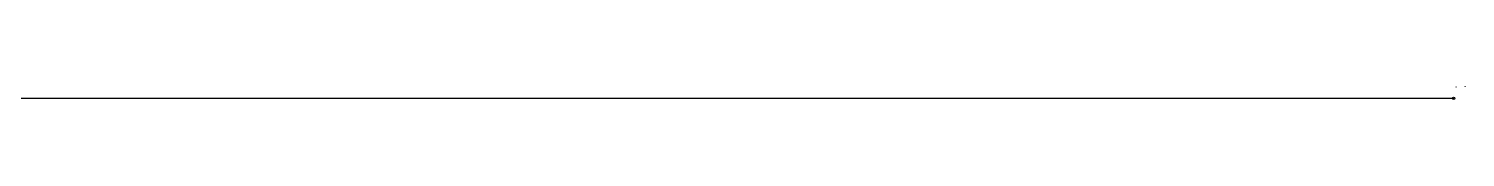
# Model space of a CAD drawing. Header units: millimetres. Extents: x 4 to 83686, y -18920 to 13991.
# Drawn here: x 71184 to 83686, y -5429 to -5318 of the extents above; entities that cross this region are included whole.
import ezdxf

# ---------------------------------------------------------------- set-up
doc = ezdxf.new("R2010")
doc.units = ezdxf.units.MM
doc.header["$PDMODE"] = 35
doc.header["$PDSIZE"] = -2.5
doc.linetypes.add('ACAD_ISO03W100', pattern=[30, 12, -18])

msp = doc.modelspace()

# ---------------------------------------------------------------- linework, layer by layer
at = {"color": 6}
msp.add_line((64357.6164, -5419.4749), (83585.1116, -5419.4749), dxfattribs=at)
at = {"color": 5}
msp.add_circle((83585.1116, -5419.4749), 10, dxfattribs=at)
at = {"color": 5, "linetype": 'ACAD_ISO03W100'}
for p in [(83606.895, -5321.8763), (83685.1116, -5319.4749), (83585.1116, -5419.4749)]:
    msp.add_point(p, dxfattribs=at)

doc.saveas('drawing.dxf')
